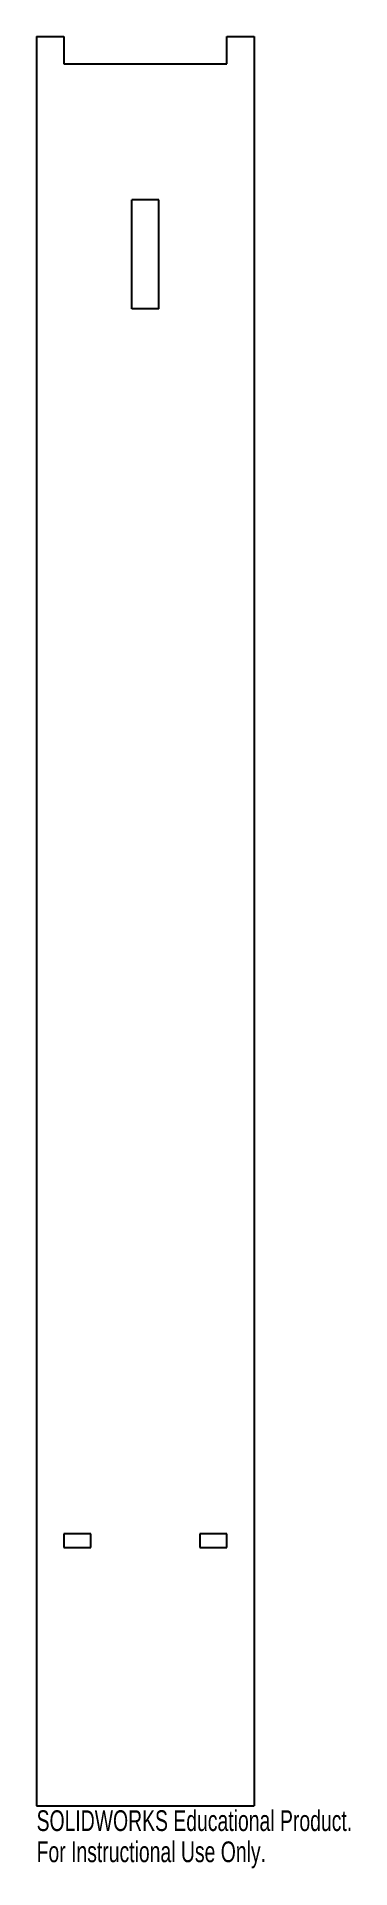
# Model space of a CAD drawing. Header units: inches. Extents: x -1 to 1.9, y -0.6 to 16.2.
import ezdxf

# ---------------------------------------------------------------- set-up
doc = ezdxf.new("R2010")
doc.units = ezdxf.units.IN
doc.header["$MEASUREMENT"] = 0
doc.styles.add('SLDTEXTSTYLE0', font='TXT', dxfattribs={"width": 0.7})

msp = doc.modelspace()

# ---------------------------------------------------------------- linework, layer by layer
at = {"color": 7, "linetype": 'Continuous', "lineweight": 25}
for p, q in [((-1, 16.25), (-0.75, 16.25)), ((-1, 16.25), (-1, 0)), ((-0.75, 16.25), (-0.75, 16)), ((0.75, 16.25), (1, 16.25)), ((0.75, 16), (0.75, 16.25)), ((1, 16.25), (1, 0)), ((-0.75, 16), (0.75, 16)), ((-0.125, 13.75), (-0.125, 14.75)), ((0.125, 14.75), (-0.125, 14.75)), ((0.125, 13.75), (0.125, 14.75)), ((0.125, 13.75), (-0.125, 13.75)), ((-0.75, 2.5), (-0.75, 2.375)), ((-0.5, 2.5), (-0.75, 2.5)), ((-0.75, 2.375), (-0.5, 2.375)), ((-0.5, 2.375), (-0.5, 2.5)), ((0.75, 2.5), (0.5, 2.5)), ((0.5, 2.5), (0.5, 2.375)), ((0.5, 2.375), (0.75, 2.375)), ((0.75, 2.375), (0.75, 2.5)), ((-1, 0), (1, 0))]:
    msp.add_line(p, q, dxfattribs=at)

# ---------------------------------------------------------------- texts
at = {"color": 7, "linetype": 'Continuous', "char_height": 0.1903, "attachment_point": 1, "style": 'SLDTEXTSTYLE0'}
for s, insert in [('SOLIDWORKS Educational Product.', (-1, -0.04)), ('For Instructional Use Only.', (-1, -0.326))]:
    msp.add_mtext(s, dxfattribs=dict(at, insert=insert))

doc.saveas('drawing.dxf')
